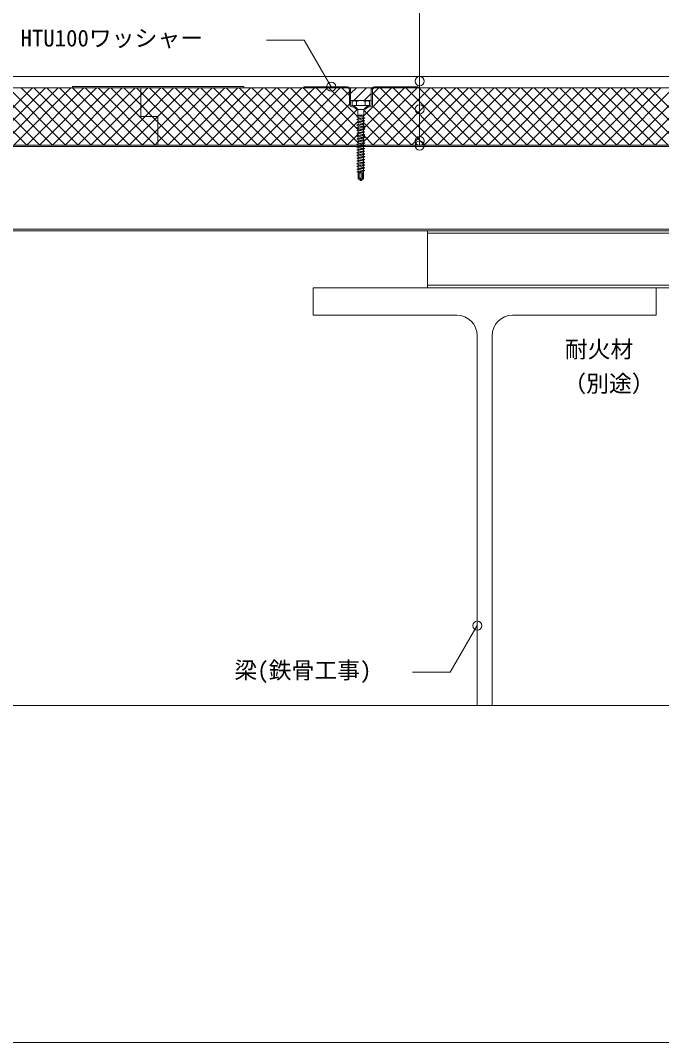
# Model space of a CAD drawing. Units: millimetres, scale not verified. Extents: x -1380 to 1380, y -955 to 955.
# Drawn here: x -467 to 94, y -955 to -60 of the extents above; entities that cross this region are included whole.
import ezdxf
from ezdxf.enums import TextEntityAlignment as Align

# ---------------------------------------------------------------- set-up
doc = ezdxf.new("R2010")
doc.units = ezdxf.units.MM
doc.header["$LTSCALE"] = 3
doc.linetypes.add('USER1', pattern=[9.525, 6.35, -3.175])
for name, color, linetype, lineweight in [('0-0_0', 7, 'Continuous', 18), ('0-1_BOUSUI', 1, 'Continuous', 18), ('0-2_MOJI', 7, 'Continuous', 18), ('0-3_HATCH', 9, 'Continuous', 18), ('0-4_KANAMONO', 5, 'Continuous', 18), ('0-5_KANAMONO_SCREW', 4, 'Continuous', 18), ('0-6_TEKKOTU', 7, 'Continuous', 18), ('0-7_dekki', 3, 'Continuous', 18), ('0-8_dannnetu', 6, 'Continuous', 18), ('0-A_WAKU', 7, 'Continuous', 18), ('0-C_doubuti', 5, 'Continuous', 18)]:
    doc.layers.add(name, color=color, linetype=linetype, lineweight=lineweight)
doc.styles.add('ＭＳ ゴシック', font='')
doc.styles.get('ＭＳ ゴシック').set_extended_font_data('MS Gothic')

msp = doc.modelspace()

# ---------------------------------------------------------------- linework, layer by layer
at = {"layer": '0-0_0'}
msp.add_lwpolyline([(-900.065, -659.835), (899.935, -659.835), (899.935, 540.165), (-900.065, 540.165)], close=True, dxfattribs=at)
at = {"layer": '0-1_BOUSUI'}
msp.add_lwpolyline([(-900.065, -109.19), (150.674, -109.19), (160.107, -108.59), (260.107, -108.59)], dxfattribs=at)
at = {"layer": '0-2_MOJI'}
msp.add_line((-117.979, -169.661), (-117.979, 267.823), dxfattribs=at)
for points in [[(-251.973, -77.355), (-218.898, -77.355), (-195.322, -118.19)], [(-124.143, -630.669), (-91.069, -630.669), (-67.493, -589.835)]]:
    msp.add_lwpolyline(points, dxfattribs=at)
for centre in [(-195.322, -118.19), (-117.979, -113.345), (-117.979, -138.014), (-117.979, -165.661), (-117.979, -169.661), (-67.493, -589.835)]:
    msp.add_circle(centre, 4, dxfattribs=at)
at = {"layer": '0-3_HATCH'}
for p, q in [((-461.661, -169.19), (-511.661, -119.19)), ((-506.818, -169.19), (-456.818, -119.19)), ((-450.436, -169.19), (-500.436, -119.19)), ((-495.592, -169.19), (-445.592, -119.19)), ((-439.211, -169.19), (-489.211, -119.19)), ((-484.367, -169.19), (-434.367, -119.19)), ((-427.985, -169.19), (-477.985, -119.19)), ((-473.142, -169.19), (-423.142, -119.19)), ((-416.76, -169.19), (-466.76, -119.19)), ((-461.916, -169.19), (-411.916, -119.19)), ((-405.535, -169.19), (-455.535, -119.19)), ((-450.691, -169.19), (-400.691, -119.19)), ((-394.309, -169.19), (-444.309, -119.19)), ((-439.466, -169.19), (-389.466, -119.19)), ((-383.084, -169.19), (-433.084, -119.19)), ((-428.24, -169.19), (-378.24, -119.19)), ((-371.859, -169.19), (-421.859, -119.19)), ((-417.015, -169.19), (-367.015, -119.19)), ((-360.633, -169.19), (-410.633, -119.19)), ((-349.408, -169.19), (-399.408, -119.19)), ((-347.026, -160.346), (-388.183, -119.19)), ((-362.026, -134.121), (-376.958, -119.19)), ((-362.026, -122.896), (-365.732, -119.19)), ((-362.026, -125.426), (-355.79, -119.19)), ((-362.026, -136.651), (-344.564, -119.19)), ((-315.732, -169.19), (-362.026, -122.896)), ((-358.339, -144.19), (-333.339, -119.19)), ((-304.507, -169.19), (-354.507, -119.19)), ((-347.114, -144.19), (-322.114, -119.19)), ((-347.026, -155.327), (-310.888, -119.19)), ((-347.026, -166.552), (-299.663, -119.19)), ((-293.282, -169.19), (-343.282, -119.19)), ((-338.438, -169.19), (-288.438, -119.19)), ((-282.056, -169.19), (-332.056, -119.19)), ((-327.213, -169.19), (-277.213, -119.19)), ((-270.831, -169.19), (-320.831, -119.19)), ((-315.987, -169.19), (-265.987, -119.19)), ((-259.606, -169.19), (-309.606, -119.19)), ((-304.762, -169.19), (-254.762, -119.19)), ((-248.38, -169.19), (-298.38, -119.19)), ((-293.537, -169.19), (-243.537, -119.19)), ((-237.155, -169.19), (-287.155, -119.19)), ((-282.311, -169.19), (-232.311, -119.19)), ((-225.93, -169.19), (-275.93, -119.19)), ((-271.086, -169.19), (-221.086, -119.19)), ((-214.704, -169.19), (-264.704, -119.19)), ((-259.861, -169.19), (-209.861, -119.19)), ((-203.479, -169.19), (-253.479, -119.19)), ((-248.635, -169.19), (-198.635, -119.19)), ((-192.254, -169.19), (-242.254, -119.19)), ((-237.41, -169.19), (-187.41, -119.19)), ((-181.028, -169.19), (-231.028, -119.19)), ((-226.185, -169.19), (-179.322, -122.327)), ((-172.937, -166.056), (-219.803, -119.19)), ((-171.719, -156.049), (-208.578, -119.19)), ((-172.408, -144.134), (-197.352, -119.19)), ((-179.322, -125.994), (-186.127, -119.19)), ((-178.322, -124.171), (-173.341, -119.19)), ((-175.511, -130.34), (-164.361, -119.19)), ((-167.15, -143.831), (-142.509, -119.19)), ((-167.15, -166.282), (-120.058, -119.19)), ((-166.965, -154.871), (-131.283, -119.19)), ((-166.531, -130.34), (-160.322, -124.131)), ((-159.322, -124.778), (-153.734, -119.19)), ((-113.676, -169.19), (-159.322, -123.544)), ((-158.833, -169.19), (-108.833, -119.19)), ((-102.451, -169.19), (-152.451, -119.19)), ((-147.607, -169.19), (-97.607, -119.19)), ((-91.226, -169.19), (-141.226, -119.19)), ((-136.382, -169.19), (-86.382, -119.19)), ((-80, -169.19), (-130, -119.19)), ((-125.157, -169.19), (-75.157, -119.19)), ((-68.775, -169.19), (-118.775, -119.19)), ((-113.931, -169.19), (-63.931, -119.19)), ((-57.55, -169.19), (-107.55, -119.19)), ((-102.706, -169.19), (-52.706, -119.19)), ((-46.325, -169.19), (-96.325, -119.19)), ((-91.481, -169.19), (-41.481, -119.19)), ((-35.099, -169.19), (-85.099, -119.19)), ((-80.255, -169.19), (-30.255, -119.19)), ((-23.874, -169.19), (-73.874, -119.19)), ((-69.03, -169.19), (-19.03, -119.19)), ((-12.649, -169.19), (-62.649, -119.19)), ((-57.805, -169.19), (-7.805, -119.19)), ((-1.423, -169.19), (-51.423, -119.19)), ((-46.58, -169.19), (3.42, -119.19)), ((9.802, -169.19), (-40.198, -119.19)), ((-35.354, -169.19), (14.646, -119.19)), ((21.027, -169.19), (-28.973, -119.19)), ((-24.129, -169.19), (25.871, -119.19)), ((32.253, -169.19), (-17.747, -119.19)), ((-12.904, -169.19), (37.096, -119.19)), ((43.478, -169.19), (-6.522, -119.19)), ((-1.678, -169.19), (48.322, -119.19)), ((54.703, -169.19), (4.703, -119.19)), ((9.547, -169.19), (59.547, -119.19)), ((65.929, -169.19), (15.929, -119.19)), ((20.772, -169.19), (70.772, -119.19)), ((77.154, -169.19), (27.154, -119.19)), ((31.998, -169.19), (81.998, -119.19)), ((88.379, -169.19), (38.379, -119.19)), ((43.223, -169.19), (93.223, -119.19)), ((99.605, -169.19), (49.605, -119.19)), ((54.448, -169.19), (104.448, -119.19)), ((110.83, -169.19), (60.83, -119.19)), ((65.674, -169.19), (115.674, -119.19)), ((122.055, -169.19), (72.055, -119.19)), ((76.899, -169.19), (126.899, -119.19)), ((133.281, -169.19), (83.281, -119.19)), ((88.124, -169.19), (138.124, -119.19)), ((-405.79, -169.19), (-362.026, -125.426)), ((-351.958, -144.19), (-362.026, -134.121)), ((-214.959, -169.19), (-179.322, -133.553)), ((-394.564, -169.19), (-362.026, -136.651)), ((-203.734, -169.19), (-172.442, -137.898)), ((-136.127, -169.19), (-166.65, -138.666)), ((-124.902, -169.19), (-159.525, -134.566)), ((-383.339, -169.19), (-358.339, -144.19)), ((-372.114, -169.19), (-347.114, -144.19)), ((-347.026, -149.121), (-351.958, -144.19)), ((-326.958, -169.19), (-347.026, -149.121)), ((-192.509, -169.19), (-172.626, -149.307)), ((-172.25, -148.931), (-171.65, -148.331)), ((-166.345, -150.197), (-167.15, -149.392)), ((-147.352, -169.19), (-166.08, -150.462)), ((-360.888, -169.19), (-347.026, -155.327)), ((-338.183, -169.19), (-347.026, -160.346)), ((-181.283, -169.19), (-171.65, -159.557)), ((-158.578, -169.19), (-167.06, -160.708)), ((-349.663, -169.19), (-347.026, -166.552)), ((-171.65, -167.342), (-172.91, -166.083))]:
    msp.add_line(p, q, dxfattribs=at)
at = {"layer": '0-4_KANAMONO'}
for p, q in [((-219.322, -118.19), (-181.322, -118.19)), ((-179.322, -133.69), (-179.322, -121.19)), ((-178.322, -121.19), (-178.322, -133.69)), ((-160.322, -121.19), (-160.322, -133.69)), ((-159.322, -133.69), (-159.322, -121.19)), ((-119.322, -118.19), (-157.322, -118.19)), ((-177.322, -134.69), (-176.516, -134.69)), ((-176.516, -135.69), (-177.322, -135.69)), ((-161.322, -134.69), (-162.129, -134.69)), ((-162.129, -135.69), (-161.322, -135.69))]:
    msp.add_line(p, q, dxfattribs=at)
at = {"layer": '0-4_KANAMONO', "linetype": 'USER1'}
msp.add_line((-176.13, -134.69), (-162.671, -134.69), dxfattribs=at)
at = {"layer": '0-4_KANAMONO'}
msp.add_lwpolyline([(-421.755, -119.189), (-271.755, -119.189), (-271.755, -117.989), (-421.755, -117.989)], close=True, dxfattribs=at)
for points in [[(-181.322, -119.19), (-219.322, -119.19), (-219.322, -118.19)], [(-157.322, -119.19), (-119.322, -119.19), (-119.322, -118.19)], [(-175.322, -135.085), (-172.822, -136.943), (-172.822, -138.19), (-175.919, -135.887)], [(-163.323, -135.085), (-165.822, -136.943), (-165.822, -138.19), (-162.726, -135.887)]]:
    msp.add_lwpolyline(points, dxfattribs=at)
for centre, radius, start, end in [((-181.322, -121.19), 3, 0, 90), ((-181.322, -121.19), 2, 0, 90), ((-157.322, -121.19), 3, 90, 180), ((-157.322, -121.19), 2, 90, 180), ((-177.322, -133.69), 2, 180, 270), ((-177.322, -133.69), 1, 180, 270), ((-161.322, -133.69), 1, 270, 0), ((-161.322, -133.69), 2, 270, 0), ((-176.516, -136.69), 2, 53.36573, 90), ((-176.516, -136.69), 1, 53.36573, 90), ((-162.129, -136.69), 2, 90, 126.63427), ((-162.129, -136.69), 1, 90, 126.63427)]:
    msp.add_arc(centre, radius, start, end, dxfattribs=at)
at = {"layer": '0-5_KANAMONO_SCREW'}
for p, q in [((-173.153, -131.065), (-173.153, -134.69)), ((-165.648, -131.065), (-165.648, -134.69)), ((-166.65, -138.19), (-172.15, -138.19)), ((-166.65, -143.19), (-172.15, -143.19)), ((-172.15, -143.19), (-171.65, -143.931)), ((-167.15, -143.82), (-171.65, -145.03)), ((-171.65, -145.03), (-171.65, -146.351)), ((-167.15, -146.24), (-171.65, -147.45)), ((-171.65, -147.45), (-171.65, -148.771)), ((-167.15, -148.66), (-171.65, -149.87)), ((-171.65, -149.87), (-171.65, -151.191)), ((-167.15, -151.08), (-171.65, -152.29)), ((-167.15, -143.82), (-166.65, -143.206)), ((-167.15, -143.82), (-167.15, -145.141)), ((-167.15, -146.24), (-167.15, -147.561)), ((-167.15, -148.66), (-167.15, -149.981)), ((-167.15, -151.08), (-167.15, -152.401)), ((-171.65, -152.29), (-171.65, -153.611)), ((-167.15, -153.5), (-171.65, -154.71)), ((-171.65, -154.71), (-171.65, -156.031)), ((-167.15, -155.92), (-171.65, -157.13)), ((-171.65, -157.13), (-171.65, -158.451)), ((-167.15, -158.34), (-171.65, -159.55)), ((-171.65, -159.55), (-171.65, -160.871)), ((-167.15, -160.76), (-171.65, -161.97)), ((-167.15, -153.5), (-167.15, -154.821)), ((-167.15, -155.92), (-167.15, -157.241)), ((-167.15, -158.34), (-167.15, -159.661)), ((-167.15, -160.76), (-167.15, -162.081)), ((-171.65, -161.97), (-171.65, -163.291)), ((-167.15, -163.18), (-171.65, -164.39)), ((-171.65, -164.39), (-171.65, -165.711)), ((-167.15, -165.6), (-171.65, -166.81)), ((-171.65, -166.81), (-171.65, -168.131)), ((-167.15, -168.02), (-171.65, -169.23)), ((-171.65, -169.23), (-171.65, -170.551)), ((-167.15, -163.18), (-167.15, -164.501)), ((-167.15, -165.6), (-167.15, -166.921)), ((-167.15, -168.02), (-167.15, -169.341)), ((-167.15, -170.44), (-171.65, -171.65)), ((-171.65, -171.65), (-171.65, -172.971)), ((-167.15, -172.86), (-171.65, -174.07)), ((-171.65, -174.07), (-171.65, -175.391)), ((-167.15, -175.28), (-171.65, -176.49)), ((-171.65, -176.49), (-171.65, -177.811)), ((-167.15, -177.7), (-171.65, -178.91)), ((-171.65, -178.91), (-171.65, -180.231)), ((-167.15, -170.44), (-167.15, -171.761)), ((-167.15, -172.86), (-167.15, -174.181)), ((-167.15, -175.28), (-167.15, -176.601)), ((-167.15, -177.7), (-167.15, -179.021)), ((-167.15, -180.12), (-171.65, -181.33)), ((-171.65, -181.33), (-171.65, -182.651)), ((-167.15, -182.54), (-171.65, -183.75)), ((-171.65, -183.75), (-171.65, -185.071)), ((-167.15, -184.96), (-171.65, -186.17)), ((-171.65, -186.17), (-171.65, -187.491)), ((-167.15, -187.38), (-171.65, -188.59)), ((-167.15, -180.12), (-167.15, -181.441)), ((-167.15, -182.54), (-167.15, -183.861)), ((-167.15, -184.96), (-167.15, -186.281)), ((-167.15, -187.38), (-167.15, -188.701)), ((-165.975, -191.469), (-172.825, -192.679)), ((-171.7, -198.524), (-171.7, -193.64)), ((-171.7, -193.64), (-167.1, -193.64)), ((-171.65, -188.59), (-171.65, -189.911)), ((-167.15, -189.8), (-171.65, -191.01)), ((-171.65, -191.01), (-171.65, -192.365)), ((-167.15, -192.148), (-171.65, -193.358)), ((-171.65, -193.358), (-171.65, -193.64)), ((-170.964, -197.191), (-170.964, -193.64)), ((-169.032, -197.445), (-169.032, -193.64)), ((-167.882, -197.351), (-167.882, -193.64)), ((-167.56, -198.309), (-167.56, -193.64)), ((-167.15, -189.8), (-167.15, -191.155)), ((-167.15, -192.148), (-167.15, -193.64)), ((-167.1, -193.64), (-167.1, -198.524)), ((-171.303, -198.079), (-171.7, -198.524)), ((-171.7, -198.524), (-169.584, -200.299)), ((-170.575, -198.027), (-170.301, -198.256)), ((-169.61, -199.397), (-169.4, -200.34)), ((-169.41, -198.099), (-169.032, -197.445)), ((-169.258, -199.733), (-169.4, -200.34)), ((-167.882, -197.351), (-169.258, -199.733)), ((-167.56, -198.309), (-169.258, -199.733)), ((-169.258, -199.733), (-169.216, -200.299))]:
    msp.add_line(p, q, dxfattribs=at)
msp.add_lwpolyline([(-175.65, -130.34), (-176.906, -131.065), (-176.906, -134.69), (-161.895, -134.69), (-161.895, -131.065), (-163.15, -130.34)], close=True, dxfattribs=at)
for points in [[(-175.65, -134.69), (-172.15, -138.19), (-172.15, -143.19)], [(-163.15, -134.69), (-166.65, -138.19), (-166.65, -143.19)], [(-166.65, -143.206), (-172.95, -144.279), (-168.896, -143.19)], [(-171.65, -145.03), (-172.95, -144.279), (-171.65, -143.931)], [(-165.85, -145.489), (-172.95, -146.699), (-167.15, -145.141)], [(-171.65, -147.45), (-172.95, -146.699), (-171.65, -146.351)], [(-165.85, -147.909), (-172.95, -149.119), (-167.15, -147.561)], [(-171.65, -149.87), (-172.95, -149.119), (-171.65, -148.771)], [(-165.85, -150.329), (-172.95, -151.539), (-167.15, -149.981)], [(-171.65, -152.29), (-172.95, -151.539), (-171.65, -151.191)], [(-167.15, -146.24), (-165.85, -145.489), (-167.15, -145.141)], [(-167.15, -148.66), (-165.85, -147.909), (-167.15, -147.561)], [(-167.15, -151.08), (-165.85, -150.329), (-167.15, -149.981)], [(-165.85, -152.749), (-172.95, -153.959), (-167.15, -152.401)], [(-171.65, -154.71), (-172.95, -153.959), (-171.65, -153.611)], [(-165.85, -155.169), (-172.95, -156.379), (-167.15, -154.821)], [(-171.65, -157.13), (-172.95, -156.379), (-171.65, -156.031)], [(-165.85, -157.589), (-172.95, -158.799), (-167.15, -157.241)], [(-171.65, -159.55), (-172.95, -158.799), (-171.65, -158.451)], [(-165.85, -160.009), (-172.95, -161.219), (-167.15, -159.661)], [(-171.65, -161.97), (-172.95, -161.219), (-171.65, -160.871)], [(-167.15, -153.5), (-165.85, -152.749), (-167.15, -152.401)], [(-167.15, -155.92), (-165.85, -155.169), (-167.15, -154.821)], [(-167.15, -158.34), (-165.85, -157.589), (-167.15, -157.241)], [(-167.15, -160.76), (-165.85, -160.009), (-167.15, -159.661)], [(-165.85, -162.429), (-172.95, -163.639), (-167.15, -162.081)], [(-171.65, -164.39), (-172.95, -163.639), (-171.65, -163.291)], [(-165.85, -164.849), (-172.95, -166.059), (-167.15, -164.501)], [(-171.65, -166.81), (-172.95, -166.059), (-171.65, -165.711)], [(-165.85, -167.269), (-172.95, -168.479), (-167.15, -166.921)], [(-171.65, -169.23), (-172.95, -168.479), (-171.65, -168.131)], [(-165.85, -169.689), (-172.95, -170.899), (-167.15, -169.341)], [(-167.15, -163.18), (-165.85, -162.429), (-167.15, -162.081)], [(-167.15, -165.6), (-165.85, -164.849), (-167.15, -164.501)], [(-167.15, -168.02), (-165.85, -167.269), (-167.15, -166.921)], [(-167.15, -170.44), (-165.85, -169.689), (-167.15, -169.341)], [(-171.65, -171.65), (-172.95, -170.899), (-171.65, -170.551)], [(-165.85, -172.109), (-172.95, -173.319), (-167.15, -171.761)], [(-171.65, -174.07), (-172.95, -173.319), (-171.65, -172.971)], [(-165.85, -174.529), (-172.95, -175.739), (-167.15, -174.181)], [(-171.65, -176.49), (-172.95, -175.739), (-171.65, -175.391)], [(-165.85, -176.949), (-172.95, -178.159), (-167.15, -176.601)], [(-171.65, -178.91), (-172.95, -178.159), (-171.65, -177.811)], [(-167.15, -172.86), (-165.85, -172.109), (-167.15, -171.761)], [(-167.15, -175.28), (-165.85, -174.529), (-167.15, -174.181)], [(-167.15, -177.7), (-165.85, -176.949), (-167.15, -176.601)], [(-165.85, -179.369), (-172.95, -180.579), (-167.15, -179.021)], [(-171.65, -181.33), (-172.95, -180.579), (-171.65, -180.231)], [(-165.85, -181.789), (-172.95, -182.999), (-167.15, -181.441)], [(-171.65, -183.75), (-172.95, -182.999), (-171.65, -182.651)], [(-165.85, -184.209), (-172.95, -185.419), (-167.15, -183.861)], [(-171.65, -186.17), (-172.95, -185.419), (-171.65, -185.071)], [(-165.85, -186.629), (-172.95, -187.839), (-167.15, -186.281)], [(-171.65, -188.59), (-172.95, -187.839), (-171.65, -187.491)], [(-167.15, -180.12), (-165.85, -179.369), (-167.15, -179.021)], [(-167.15, -182.54), (-165.85, -181.789), (-167.15, -181.441)], [(-167.15, -184.96), (-165.85, -184.209), (-167.15, -183.861)], [(-167.15, -187.38), (-165.85, -186.629), (-167.15, -186.281)], [(-165.85, -189.049), (-172.95, -190.259), (-167.15, -188.701)], [(-171.65, -191.01), (-172.95, -190.259), (-171.65, -189.911)], [(-171.65, -193.358), (-172.825, -192.679), (-171.65, -192.365), (-167.15, -191.155)], [(-167.15, -189.8), (-165.85, -189.049), (-167.15, -188.701)], [(-167.15, -192.148), (-165.975, -191.469), (-167.15, -191.155)], [(-169.584, -200.299), (-169.4, -200.34), (-169.216, -200.299)], [(-167.56, -198.309), (-167.1, -198.524), (-169.216, -200.299)]]:
    msp.add_lwpolyline(points, dxfattribs=at)
for centre, radius, start, end in [((-175.03, -134.534), 3.944, 61.59455, 118.40545), ((-169.4, -140.416), 10.076, 68.13455, 111.86545), ((-163.771, -134.534), 3.944, 61.59455, 118.40545), ((-172.297, -197.191), 1.333, 318.21456, 0), ((-170.912, -198.429), 0.525, 50, 138.21456), ((-169.873, -197.191), 1.091, 180, 230), ((-169.922, -197.804), 0.591, 230, 330), ((-171.635, -199.846), 2.075, 12.5, 50), ((-167.842, -199.005), 1.811, 150, 192.5)]:
    msp.add_arc(centre, radius, start, end, dxfattribs=at)
at = {"layer": '0-6_TEKKOTU'}
for p, q in [((-67.493, -659.835), (-67.493, -336.19)), ((-54.493, -336.19), (-54.493, -659.835))]:
    msp.add_line(p, q, dxfattribs=at)
msp.add_lwpolyline([(-85.493, -318.19), (-210.993, -318.19), (-210.993, -294.19), (89.007, -294.19), (89.007, -318.19), (-36.493, -318.19)], dxfattribs=at)
for centre, start, end in [((-85.493, -336.19), 0, 90), ((-36.493, -336.19), 90, 180)]:
    msp.add_arc(centre, 18, start, end, dxfattribs=at)
at = {"layer": '0-7_dekki'}
for p, q in [((-900.065, -170.39), (264.007, -170.39)), ((264.007, -242.99), (-900.065, -242.99))]:
    msp.add_line(p, q, dxfattribs=at)
msp.add_lwpolyline([(-900.065, -169.19), (264.007, -169.19), (264.007, -244.19), (-900.065, -244.19)], dxfattribs=at)
at = {"layer": '0-8_dannnetu'}
for p, q in [((-900.065, -119.19), (260.107, -119.19)), ((-347.026, -144.19), (-347.026, -169.189))]:
    msp.add_line(p, q, dxfattribs=at)
msp.add_lwpolyline([(-347.026, -144.19), (-362.026, -144.19), (-362.026, -119.19)], dxfattribs=at)
msp.add_lwpolyline([(-178.322, -130.34), (-160.322, -130.34), (-160.322, -119.19), (-178.322, -119.19)], close=True, dxfattribs=at)
at = {"layer": '0-A_WAKU'}
msp.add_lwpolyline([(-1380.065, -954.835), (1379.935, -954.835), (1379.935, 955.165), (-1380.065, 955.165)], close=True, dxfattribs=at)
at = {"layer": '0-C_doubuti'}
for p, q in [((-110.993, -246.49), (154.007, -246.49)), ((-110.993, -291.89), (154.007, -291.89))]:
    msp.add_line(p, q, dxfattribs=at)
msp.add_lwpolyline([(-110.993, -294.19), (154.007, -294.19), (154.007, -244.19), (-110.993, -244.19)], close=True, dxfattribs=at)

# ---------------------------------------------------------------- texts
at = {"layer": '0-2_MOJI', "style": 'ＭＳ ゴシック'}
for s, p in [('HTU100ワッシャー', (-467.342, -87.355)), ('耐火材', (9.156, -359.704)), ('（別途）', (7.812, -389.739)), ('梁(鉄骨工事)', (-280.082, -640.669))]:
    msp.add_text(s, height=14.66, dxfattribs=at).set_placement(p, align=Align.BOTTOM_LEFT)

doc.saveas('drawing.dxf')
